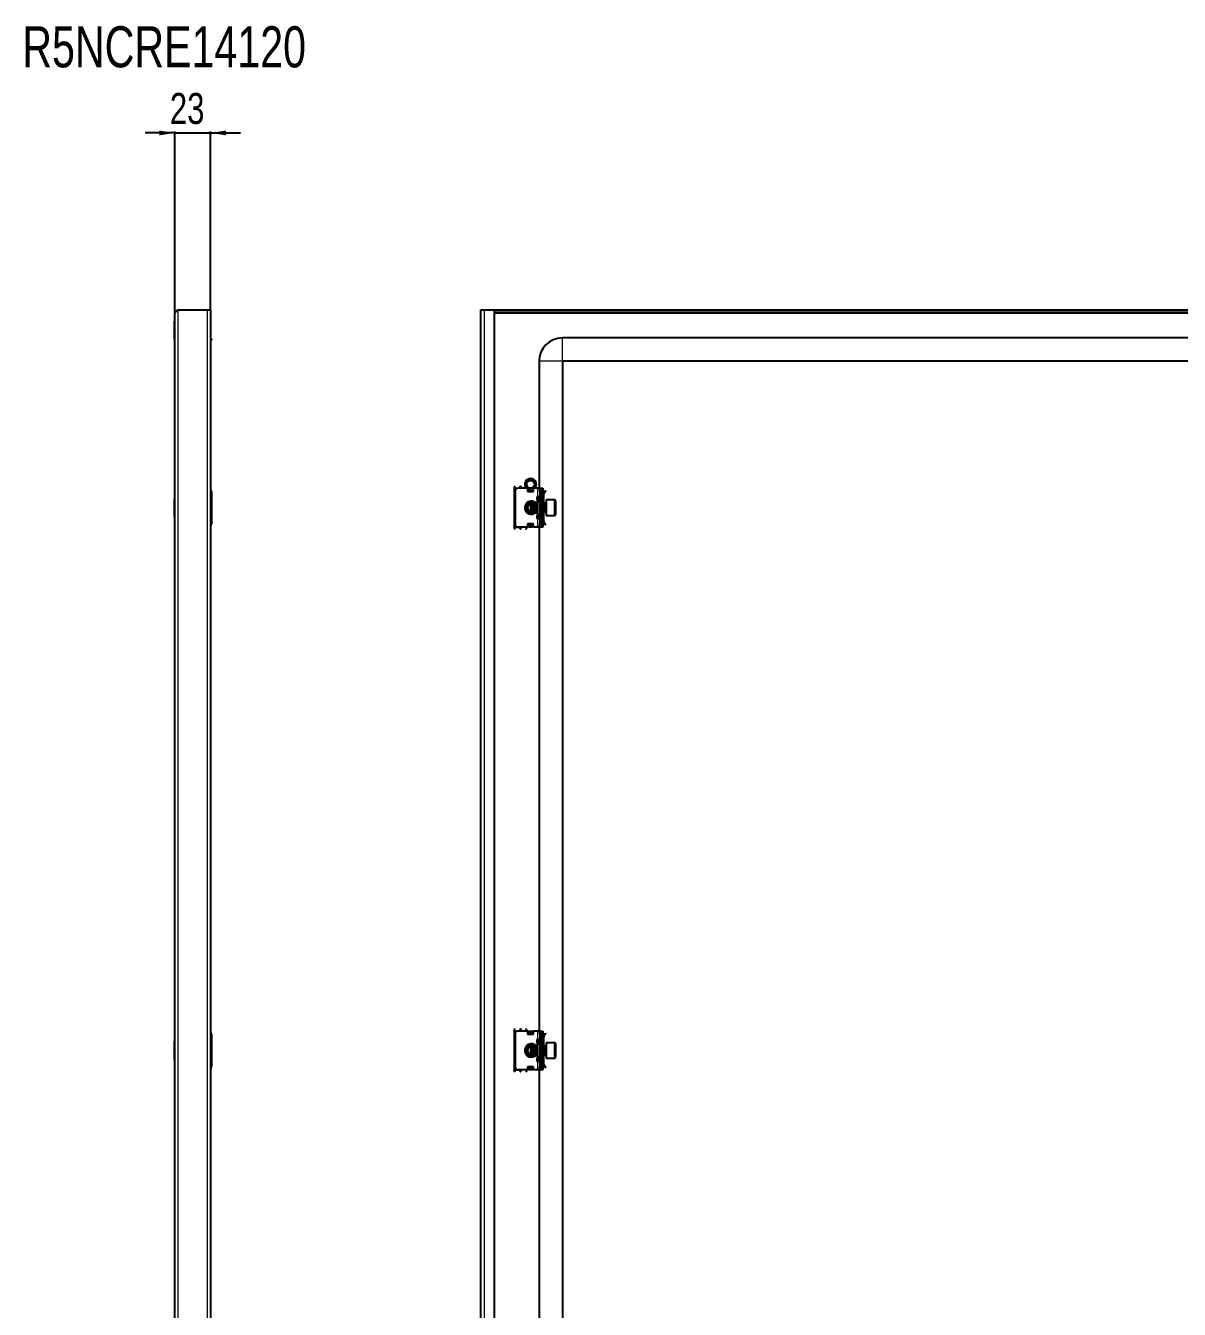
# Model space of a CAD drawing. Header units: millimetres. Extents: x -975 to 2254, y -479 to 1191.
# Drawn here: x 766 to 1510, y 363 to 1191 of the extents above; entities that cross this region are included whole.
import ezdxf

# ---------------------------------------------------------------- set-up
doc = ezdxf.new("R2010")
doc.units = ezdxf.units.MM
doc.layers.add('FORMAT', color=7, linetype='Continuous')
doc.styles.add('SLDTEXTSTYLE0', font='TXT', dxfattribs={"width": 0.75})
doc.dimstyles.new('SLDDIMSTYLE0', dxfattribs={"dimtxt": 20, "dimasz": 10, "dimexe": 0, "dimexo": 0.0625, "dimgap": 5, "dimtad": 2, "dimdec": 1, "dimrnd": 1e-09, "dimzin": 12, "dimdsep": 46, "dimtxsty": 'SLDTEXTSTYLE0', "dimsah": 1, "dimcen": 0.09, "dimadec": 0, "dimazin": 3, "dimtfac": 1, "dimtmove": 0, "dimatfit": 0, "dimfxl": 0, "dimfrac": 2, "dimtolj": 1, "dimtzin": 12, "dimarcsym": 0})

# ---------------------------------------------------------------- blocks, each defined once
blk = doc.blocks.new('_D')
at = {"layer": 'FORMAT'}
for p, q in [((862.25, 1121.65), (843.02, 1121.65)), ((862.25, 1005.39), (862.25, 1122.65)), ((862.25, 1121.65), (885.25, 1121.65)), ((885.25, 1007.49), (885.25, 1122.65)), ((885.25, 1121.65), (904.48, 1121.65))]:
    blk.add_line(p, q, dxfattribs=at)
for points in [[(862.25, 1121.65), (852.25, 1123.19), (852.25, 1120.11)], [(885.25, 1121.65), (895.25, 1120.11), (895.25, 1123.19)]]:
    blk.add_solid(points, dxfattribs=at)
at = {"layer": 'FORMAT', "insert": (858.97, 1147.43), "char_height": 20, "attachment_point": 1, "style": 'SLDTEXTSTYLE0'}
blk.add_mtext('23', dxfattribs=at)

msp = doc.modelspace()

# ---------------------------------------------------------------- linework, layer by layer
at = {"color": 7, "linetype": 'Continuous', "lineweight": 25}
for p, q in [((862.25, -345.42), (862.25, 1005.38)), ((864.35, 1007.48), (883.15, 1007.48)), ((883.15, 1007.48), (885.25, 1007.48)), ((885.25, 1007.48), (885.25, -347.52)), ((1059.52, 1007.48), (1061.62, 1007.48)), ((1059.52, -347.52), (1059.52, 1007.48)), ((1061.62, 1007.48), (1068.02, 1007.48)), ((1068.02, 1007.48), (1068.02, -347.52)), ((1068.02, 1007.48), (2245.02, 1007.48)), ((1068.02, 1005.98), (2245.02, 1005.98)), ((862.25, 1000.27), (861.95, 1000.27)), ((861.95, 989.11), (861.95, 1000.27)), ((861.95, 988.7), (861.95, 989.11)), ((861.95, 988.7), (862.25, 988.7)), ((885.25, 988.98), (885.75, 988.98)), ((885.25, 987.48), (885.75, 987.98)), ((885.75, 988.98), (885.75, 987.98)), ((1644.02, 989.48), (1112.02, 989.48)), ((1097.02, 974.48), (1097.02, 892.48)), ((2201.02, 974.48), (1112.02, 974.48)), ((1112.02, 974.48), (1112.02, -314.52)), ((862.25, 885.77), (861.95, 885.77)), ((861.95, 874.2), (861.95, 885.77)), ((885.75, 890.48), (885.75, 869.48)), ((1081.02, 892.73), (1081.02, 867.23)), ((1081.52, 890.48), (1081.52, 869.48)), ((1089.52, 892.48), (1083.52, 892.48)), ((1089.52, 892.48), (1089.52, 890.48)), ((1089.72, 891.69), (1089.52, 891.81)), ((1089.52, 890.48), (1093.52, 890.48)), ((1089.72, 890.48), (1089.72, 891.69)), ((1089.77, 892.1), (1090.1, 892.34)), ((1090.27, 892.1), (1089.77, 891.75)), ((1089.77, 891.75), (1089.77, 892.1)), ((1089.77, 890.84), (1089.77, 891.75)), ((1089.77, 890.48), (1089.77, 890.84)), ((1090.27, 892.26), (1090.27, 892.1)), ((1090.27, 892.1), (1090.67, 892.1)), ((1092.36, 892.1), (1092.77, 892.1)), ((1092.77, 892.1), (1092.77, 892.26)), ((1093.27, 891.75), (1092.77, 892.1)), ((1092.94, 892.34), (1093.27, 892.1)), ((1093.27, 892.1), (1093.27, 891.75)), ((1093.52, 891.81), (1093.27, 891.67)), ((1093.27, 891.75), (1093.27, 890.84)), ((1093.27, 890.84), (1093.27, 890.48)), ((1093.52, 890.48), (1093.52, 892.48)), ((1096.02, 892.48), (1093.52, 892.48)), ((1095.52, 886.98), (1095.52, 884.98)), ((1096.02, 886.98), (1095.52, 886.98)), ((1097.52, 892.48), (1096.02, 892.48)), ((1097.52, 886.98), (1096.02, 886.98)), ((1097.52, 892.48), (1099.52, 892.48)), ((1097.52, 890.48), (1097.52, 892.48)), ((1097.52, 890.48), (1097.52, 869.48)), ((1098.52, 869.48), (1098.52, 890.48)), ((1099.52, 892.48), (1099.52, 892.21)), ((1099.52, 892.21), (1099.52, 867.75)), ((1099.52, 891.4), (1099.73, 891.19)), ((1100.02, 888.73), (1099.52, 888.73)), ((1100.02, 890.48), (1100.02, 890.02)), ((1100.02, 885.23), (1100.02, 888.73)), ((1100.1, 890.15), (1101.08, 891.12)), ((1100.46, 889.79), (1100.1, 890.15)), ((1100.46, 889.79), (1101.43, 890.77)), ((1101.08, 891.12), (1101.43, 890.77)), ((1092.07, 882.98), (1091.52, 882.43)), ((1091.52, 882.43), (1091.52, 877.54)), ((1091.52, 877.54), (1092.07, 876.98)), ((1092.13, 882.98), (1092.07, 882.98)), ((1092.07, 882.98), (1092.07, 876.98)), ((1092.52, 882.43), (1092.13, 882.98)), ((1092.13, 882.98), (1092.13, 878.84)), ((1092.13, 878.84), (1092.13, 876.98)), ((1092.13, 876.98), (1092.52, 877.54)), ((1092.91, 882.98), (1092.52, 882.43)), ((1092.52, 882.43), (1092.52, 879.05)), ((1092.52, 879.05), (1092.52, 877.54)), ((1092.52, 877.54), (1092.91, 876.98)), ((1093.13, 882.98), (1092.91, 882.98)), ((1092.91, 882.98), (1092.91, 878.84)), ((1092.91, 878.84), (1092.91, 876.98)), ((1093.52, 882.43), (1093.13, 882.98)), ((1093.13, 882.98), (1093.13, 878.84)), ((1093.13, 878.84), (1093.13, 876.98)), ((1093.13, 876.98), (1093.52, 877.54)), ((1093.35, 882.67), (1093.59, 882.54)), ((1093.91, 882.98), (1093.52, 882.43)), ((1093.52, 882.43), (1093.52, 879.05)), ((1093.52, 879.05), (1093.52, 877.54)), ((1093.52, 877.54), (1093.91, 876.98)), ((1094.13, 882.98), (1093.91, 882.98)), ((1093.91, 882.98), (1093.91, 878.84)), ((1093.91, 878.84), (1093.91, 876.98)), ((1094.52, 882.43), (1094.13, 882.98)), ((1094.13, 882.98), (1094.13, 878.84)), ((1094.13, 878.84), (1094.13, 876.98)), ((1094.13, 876.98), (1094.52, 877.54)), ((1094.91, 882.98), (1094.52, 882.43)), ((1094.52, 882.43), (1094.52, 879.05)), ((1094.52, 879.05), (1094.52, 877.54)), ((1094.52, 877.54), (1094.91, 876.98)), ((1095.13, 882.98), (1094.91, 882.98)), ((1094.91, 882.98), (1094.91, 878.84)), ((1094.91, 878.84), (1094.91, 876.98)), ((1095.52, 882.43), (1095.13, 882.98)), ((1095.13, 882.98), (1095.13, 878.84)), ((1095.13, 878.84), (1095.13, 876.98)), ((1095.13, 876.98), (1095.52, 877.54)), ((1095.52, 885.23), (1096.52, 885.23)), ((1095.52, 884.98), (1097.19, 884.02)), ((1097.02, 883.98), (1095.52, 883.98)), ((1095.52, 883.98), (1095.52, 875.98)), ((1096.52, 885.23), (1097.02, 885.23)), ((1097.02, 885.23), (1097.02, 884.12)), ((1100.02, 885.23), (1099.52, 885.23)), ((1099.91, 882.98), (1099.52, 882.43)), ((1099.52, 877.54), (1099.91, 876.98)), ((1100.13, 882.98), (1099.91, 882.98)), ((1099.91, 882.98), (1099.91, 878.84)), ((1099.91, 878.84), (1099.91, 876.98)), ((1100.02, 882.98), (1100.02, 885.23)), ((1100.52, 882.43), (1100.13, 882.98)), ((1100.13, 882.98), (1100.13, 878.84)), ((1100.13, 878.84), (1100.13, 876.98)), ((1100.13, 876.98), (1100.52, 877.54)), ((1100.91, 882.98), (1100.52, 882.43)), ((1100.52, 882.43), (1100.52, 879.05)), ((1100.52, 879.05), (1100.52, 877.54)), ((1100.52, 877.54), (1100.91, 876.98)), ((1101.27, 882.98), (1100.91, 882.98)), ((1100.91, 882.98), (1100.91, 878.84)), ((1100.91, 878.84), (1100.91, 876.98)), ((1106.92, 884.98), (1101.52, 884.98)), ((1101.52, 884.98), (1101.52, 874.98)), ((1107.52, 884.38), (1107.52, 875.58)), ((861.95, 874.2), (862.25, 874.2)), ((1093.52, 869.48), (1089.52, 869.48)), ((1089.52, 869.48), (1089.52, 867.48)), ((1089.72, 867.6), (1089.72, 869.48)), ((1089.77, 869.13), (1089.77, 869.48)), ((1091, 877.42), (1091.82, 877.23)), ((1092.07, 876.98), (1092.13, 876.98)), ((1092.31, 877.24), (1092.68, 877.3)), ((1092.91, 876.98), (1093.13, 876.98)), ((1093.27, 869.48), (1093.27, 869.13)), ((1093.59, 877.43), (1093.35, 877.29)), ((1093.52, 867.48), (1093.52, 869.48)), ((1093.91, 876.98), (1094.13, 876.98)), ((1094.91, 876.98), (1095.13, 876.98)), ((1095.52, 875.98), (1097.02, 875.98)), ((1097.19, 875.95), (1095.52, 874.98)), ((1095.52, 874.98), (1095.52, 872.98)), ((1096.52, 874.73), (1095.52, 874.73)), ((1095.52, 872.98), (1096.02, 872.98)), ((1096.02, 872.98), (1097.52, 872.98)), ((1097.02, 874.73), (1096.52, 874.73)), ((1097.02, 875.85), (1097.02, 874.73)), ((1097.52, 867.48), (1097.52, 869.48)), ((1099.52, 874.73), (1100.02, 874.73)), ((1100.02, 871.23), (1099.52, 871.23)), ((1099.91, 876.98), (1100.13, 876.98)), ((1100.02, 874.73), (1100.02, 876.98)), ((1100.02, 871.23), (1100.02, 874.73)), ((1100.02, 869.48), (1100.02, 869.88)), ((1100.46, 870.17), (1100.1, 869.82)), ((1100.1, 869.82), (1101.08, 868.84)), ((1100.46, 870.17), (1101.43, 869.2)), ((1100.91, 876.98), (1101.27, 876.98)), ((1101.08, 868.84), (1101.43, 869.2)), ((1101.52, 874.98), (1106.92, 874.98)), ((1089.52, 867.48), (1083.52, 867.48)), ((1089.02, 867.48), (1089.02, 867.23)), ((1089.52, 867.6), (1089.72, 867.6)), ((1089.77, 868.22), (1089.77, 869.13)), ((1089.77, 868.22), (1090.27, 867.86)), ((1089.77, 867.86), (1089.77, 868.22)), ((1090.27, 867.51), (1089.77, 867.86)), ((1092.77, 867.86), (1090.27, 867.86)), ((1090.27, 867.86), (1090.27, 867.51)), ((1092.77, 867.51), (1090.27, 867.51)), ((1092.77, 867.86), (1093.27, 868.22)), ((1092.77, 867.51), (1092.77, 867.86)), ((1093.27, 867.86), (1092.77, 867.51)), ((1093.27, 869.13), (1093.27, 868.22)), ((1093.27, 868.22), (1093.27, 867.86)), ((1096.02, 867.48), (1093.52, 867.48)), ((1097.52, 867.48), (1096.02, 867.48)), ((1097.02, 867.48), (1097.02, 542.48)), ((1099.52, 867.48), (1097.52, 867.48)), ((1099.73, 868.78), (1099.52, 868.57)), ((1099.52, 867.75), (1099.52, 867.48)), ((885.75, 540.48), (885.75, 519.48)), ((1081.02, 542.73), (1081.02, 517.23)), ((1081.52, 540.48), (1081.52, 519.48)), ((1089.52, 542.48), (1083.52, 542.48)), ((1089.02, 542.73), (1089.02, 542.48)), ((1089.52, 542.48), (1089.52, 540.48)), ((1089.72, 542.36), (1089.52, 542.36)), ((1089.52, 540.48), (1093.52, 540.48)), ((1089.72, 540.48), (1089.72, 542.36)), ((1089.77, 542.1), (1090.27, 542.46)), ((1090.27, 542.1), (1089.77, 541.75)), ((1089.77, 541.75), (1089.77, 542.1)), ((1089.77, 540.84), (1089.77, 541.75)), ((1089.77, 540.48), (1089.77, 540.84)), ((1090.27, 542.46), (1090.27, 542.1)), ((1090.27, 542.46), (1092.77, 542.46)), ((1090.27, 542.1), (1092.77, 542.1)), ((1092.77, 542.1), (1092.77, 542.46)), ((1092.77, 542.46), (1093.27, 542.1)), ((1093.27, 541.75), (1092.77, 542.1)), ((1093.27, 542.1), (1093.27, 541.75)), ((1093.27, 541.75), (1093.27, 540.84)), ((1093.27, 540.84), (1093.27, 540.48)), ((1093.52, 540.48), (1093.52, 542.48)), ((1096.02, 542.48), (1093.52, 542.48)), ((1097.52, 542.48), (1096.02, 542.48)), ((1097.52, 540.48), (1097.52, 542.48)), ((1097.52, 542.48), (1099.52, 542.48)), ((1097.52, 540.48), (1097.52, 519.48)), ((1098.52, 519.48), (1098.52, 540.48)), ((1099.52, 542.48), (1099.52, 542.21)), ((1099.52, 542.21), (1099.52, 517.75)), ((1099.52, 541.4), (1099.73, 541.19)), ((1100.02, 538.73), (1099.52, 538.73)), ((1100.02, 540.48), (1100.02, 540.02)), ((1100.02, 535.23), (1100.02, 538.73)), ((1100.1, 540.15), (1101.08, 541.12)), ((1100.46, 539.79), (1100.1, 540.15)), ((1100.46, 539.79), (1101.43, 540.77)), ((1101.08, 541.12), (1101.43, 540.77)), ((862.25, 535.77), (861.95, 535.77)), ((861.95, 524.2), (861.95, 535.77)), ((1092.07, 532.98), (1091.52, 532.43)), ((1091.52, 532.43), (1091.52, 527.54)), ((1092.13, 532.98), (1092.07, 532.98)), ((1092.07, 532.98), (1092.07, 526.98)), ((1092.52, 532.43), (1092.13, 532.98)), ((1092.13, 532.98), (1092.13, 528.84)), ((1092.91, 532.98), (1092.52, 532.43)), ((1092.52, 532.43), (1092.52, 529.05)), ((1093.13, 532.98), (1092.91, 532.98)), ((1092.91, 532.98), (1092.91, 528.84)), ((1093.52, 532.43), (1093.13, 532.98)), ((1093.13, 532.98), (1093.13, 528.84)), ((1093.35, 532.67), (1093.59, 532.54)), ((1093.91, 532.98), (1093.52, 532.43)), ((1093.52, 532.43), (1093.52, 529.05)), ((1094.13, 532.98), (1093.91, 532.98)), ((1093.91, 532.98), (1093.91, 528.84)), ((1094.52, 532.43), (1094.13, 532.98)), ((1094.13, 532.98), (1094.13, 528.84)), ((1094.91, 532.98), (1094.52, 532.43)), ((1094.52, 532.43), (1094.52, 529.05)), ((1095.13, 532.98), (1094.91, 532.98)), ((1094.91, 532.98), (1094.91, 528.84)), ((1095.52, 532.43), (1095.13, 532.98)), ((1095.13, 532.98), (1095.13, 528.84)), ((1095.52, 536.98), (1095.52, 534.98)), ((1096.02, 536.98), (1095.52, 536.98)), ((1095.52, 535.23), (1096.52, 535.23)), ((1095.52, 534.98), (1097.19, 534.02)), ((1097.02, 533.98), (1095.52, 533.98)), ((1095.52, 533.98), (1095.52, 525.98)), ((1097.52, 536.98), (1096.02, 536.98)), ((1096.52, 535.23), (1097.02, 535.23)), ((1097.02, 535.23), (1097.02, 534.12)), ((1100.02, 535.23), (1099.52, 535.23)), ((1099.91, 532.98), (1099.52, 532.43)), ((1100.13, 532.98), (1099.91, 532.98)), ((1099.91, 532.98), (1099.91, 528.84)), ((1100.02, 532.98), (1100.02, 535.23)), ((1100.52, 532.43), (1100.13, 532.98)), ((1100.13, 532.98), (1100.13, 528.84)), ((1100.91, 532.98), (1100.52, 532.43)), ((1100.52, 532.43), (1100.52, 529.05)), ((1101.27, 532.98), (1100.91, 532.98)), ((1100.91, 532.98), (1100.91, 528.84)), ((1106.92, 534.98), (1101.52, 534.98)), ((1101.52, 534.98), (1101.52, 524.98)), ((1107.52, 534.38), (1107.52, 525.58)), ((861.95, 524.2), (862.25, 524.2)), ((1091, 527.42), (1091.82, 527.23)), ((1091.52, 527.54), (1092.07, 526.98)), ((1092.07, 526.98), (1092.13, 526.98)), ((1092.13, 528.84), (1092.13, 526.98)), ((1092.13, 526.98), (1092.52, 527.54)), ((1092.31, 527.24), (1092.68, 527.3)), ((1092.52, 529.05), (1092.52, 527.54)), ((1092.52, 527.54), (1092.91, 526.98)), ((1092.91, 528.84), (1092.91, 526.98)), ((1092.91, 526.98), (1093.13, 526.98)), ((1093.13, 528.84), (1093.13, 526.98)), ((1093.13, 526.98), (1093.52, 527.54)), ((1093.59, 527.43), (1093.35, 527.29)), ((1093.52, 529.05), (1093.52, 527.54)), ((1093.52, 527.54), (1093.91, 526.98)), ((1093.91, 528.84), (1093.91, 526.98)), ((1093.91, 526.98), (1094.13, 526.98)), ((1094.13, 528.84), (1094.13, 526.98)), ((1094.13, 526.98), (1094.52, 527.54)), ((1094.52, 529.05), (1094.52, 527.54)), ((1094.52, 527.54), (1094.91, 526.98)), ((1094.91, 528.84), (1094.91, 526.98)), ((1094.91, 526.98), (1095.13, 526.98)), ((1095.13, 528.84), (1095.13, 526.98)), ((1095.13, 526.98), (1095.52, 527.54)), ((1095.52, 525.98), (1097.02, 525.98)), ((1097.19, 525.95), (1095.52, 524.98)), ((1095.52, 524.98), (1095.52, 522.98)), ((1096.52, 524.73), (1095.52, 524.73)), ((1095.52, 522.98), (1096.02, 522.98)), ((1096.02, 522.98), (1097.52, 522.98)), ((1097.02, 524.73), (1096.52, 524.73)), ((1097.02, 525.85), (1097.02, 524.73)), ((1099.52, 527.54), (1099.91, 526.98)), ((1099.52, 524.73), (1100.02, 524.73)), ((1099.91, 528.84), (1099.91, 526.98)), ((1099.91, 526.98), (1100.13, 526.98)), ((1100.02, 524.73), (1100.02, 526.98)), ((1100.02, 521.23), (1100.02, 524.73)), ((1100.13, 528.84), (1100.13, 526.98)), ((1100.13, 526.98), (1100.52, 527.54)), ((1100.52, 529.05), (1100.52, 527.54)), ((1100.52, 527.54), (1100.91, 526.98)), ((1100.91, 528.84), (1100.91, 526.98)), ((1100.91, 526.98), (1101.27, 526.98)), ((1101.52, 524.98), (1106.92, 524.98)), ((1089.52, 517.48), (1083.52, 517.48)), ((1089.02, 517.48), (1089.02, 517.23)), ((1093.52, 519.48), (1089.52, 519.48)), ((1089.52, 519.48), (1089.52, 517.48)), ((1089.52, 517.6), (1089.72, 517.6)), ((1089.72, 517.6), (1089.72, 519.48)), ((1089.77, 519.13), (1089.77, 519.48)), ((1089.77, 518.22), (1089.77, 519.13)), ((1089.77, 518.22), (1090.27, 517.86)), ((1089.77, 517.86), (1089.77, 518.22)), ((1090.27, 517.51), (1089.77, 517.86)), ((1092.77, 517.86), (1090.27, 517.86)), ((1090.27, 517.86), (1090.27, 517.51)), ((1092.77, 517.51), (1090.27, 517.51)), ((1092.77, 517.86), (1093.27, 518.22)), ((1092.77, 517.51), (1092.77, 517.86)), ((1093.27, 517.86), (1092.77, 517.51)), ((1093.27, 519.48), (1093.27, 519.13)), ((1093.27, 519.13), (1093.27, 518.22)), ((1093.27, 518.22), (1093.27, 517.86)), ((1093.52, 517.48), (1093.52, 519.48)), ((1096.02, 517.48), (1093.52, 517.48)), ((1097.52, 517.48), (1096.02, 517.48)), ((1097.02, 517.48), (1097.02, 142.48)), ((1097.52, 517.48), (1097.52, 519.48)), ((1099.52, 517.48), (1097.52, 517.48)), ((1100.02, 521.23), (1099.52, 521.23)), ((1099.73, 518.78), (1099.52, 518.57)), ((1099.52, 517.75), (1099.52, 517.48)), ((1100.02, 519.48), (1100.02, 519.88)), ((1100.46, 520.17), (1100.1, 519.82)), ((1100.1, 519.82), (1101.08, 518.84)), ((1100.46, 520.17), (1101.43, 519.2)), ((1101.08, 518.84), (1101.43, 519.2))]:
    msp.add_line(p, q, dxfattribs=at)
at = {"color": 8, "linetype": 'Continuous', "lineweight": 18}
for p, q in [((864.35, -347.52), (864.35, 1007.48)), ((883.15, -347.52), (883.15, 1007.48)), ((1061.62, 1007.48), (1061.62, -347.52)), ((1068.02, 1005.38), (2245.02, 1005.38)), ((1112.02, 974.48), (1112.02, 989.48)), ((1112.02, 974.48), (1097.02, 974.48)), ((1081.02, 892.73), (1085.02, 892.73)), ((1085.02, 892.73), (1088.52, 892.73)), ((1093.27, 890.84), (1089.77, 890.84)), ((1096.02, 892.48), (1096.02, 886.98)), ((1096.52, 886.98), (1096.52, 885.23)), ((1098.52, 890.48), (1097.52, 890.48)), ((1099.52, 890.98), (1099.73, 891.19)), ((1099.52, 890.48), (1100.02, 890.48)), ((1097.02, 875.98), (1097.02, 883.98)), ((1101.27, 882.76), (1101.27, 882.98)), ((1101.27, 876.98), (1101.27, 882.76)), ((1106.92, 874.98), (1106.92, 884.98)), ((1096.02, 872.98), (1096.02, 867.48)), ((1096.52, 874.73), (1096.52, 872.98)), ((1097.52, 869.48), (1098.52, 869.48)), ((1099.52, 869.48), (1100.02, 869.48)), ((1081.02, 867.23), (1085.02, 867.23)), ((1089.02, 867.23), (1085.02, 867.23)), ((1089.77, 869.13), (1093.27, 869.13)), ((1099.52, 868.98), (1099.73, 868.78)), ((1081.02, 542.73), (1085.02, 542.73)), ((1085.02, 542.73), (1089.02, 542.73)), ((1093.27, 540.84), (1089.77, 540.84)), ((1096.02, 542.48), (1096.02, 536.98)), ((1098.52, 540.48), (1097.52, 540.48)), ((1099.52, 540.98), (1099.73, 541.19)), ((1099.52, 540.48), (1100.02, 540.48)), ((1096.52, 536.98), (1096.52, 535.23)), ((1097.02, 525.98), (1097.02, 533.98)), ((1101.27, 532.76), (1101.27, 532.98)), ((1101.27, 526.98), (1101.27, 532.76)), ((1106.92, 524.98), (1106.92, 534.98)), ((1096.02, 522.98), (1096.02, 517.48)), ((1096.52, 524.73), (1096.52, 522.98)), ((1081.02, 517.23), (1085.02, 517.23)), ((1089.02, 517.23), (1085.02, 517.23)), ((1089.77, 519.13), (1093.27, 519.13)), ((1097.52, 519.48), (1098.52, 519.48)), ((1099.52, 519.48), (1100.02, 519.48)), ((1099.52, 518.98), (1099.73, 518.78))]:
    msp.add_line(p, q, dxfattribs=at)
at = {"color": 7, "linetype": 'Continuous', "lineweight": 25, "flags": 128}
for points in [[(1092.68, 882.66), (1092.55, 882.69), (1092.31, 882.73)], [(1092.68, 532.66), (1092.55, 532.69), (1092.31, 532.73)]]:
    msp.add_lwpolyline(points, dxfattribs=at)
at = {"color": 7, "linetype": 'Continuous', "lineweight": 25}
for radius in [3, 2.5]:
    msp.add_circle((1091.52, 894.98), radius, dxfattribs=at)
for centre, radius, start, end in [((1112.02, 974.48), 15, 90, 180), ((1091.52, 894.98), 3.75, 0, 221.81031), ((1091.52, 894.98), 3.75, 318.18969, 0), ((883.75, 890.48), 2, 0, 41.40962), ((1083.52, 890.48), 2, 90, 180), ((1100.52, 890.48), 2, 120, 180), ((1099.02, 890.48), 1, 0, 45), ((1092.02, 879.98), 4, 45.71765, 270), ((1092.02, 879.98), 3, 74.33161, 285.66839), ((1092.02, 879.98), 2.76, 94.01261, 248.2426), ((1092.02, 879.98), 2.45, 101.79772, 258.20228), ((1097.02, 884.48), 0.5, 270, 0), ((1101.27, 883.23), 0.25, 270, 0), ((1106.92, 884.38), 0.6, 0, 90), ((883.75, 869.48), 2, 318.59038, 0), ((1083.52, 869.48), 2, 180, 270), ((1092.02, 879.98), 4, 270, 314.28235), ((1097.02, 875.48), 0.5, 0, 90), ((1100.52, 869.48), 2, 180, 240), ((1099.02, 869.48), 1, 315, 0), ((1101.27, 876.73), 0.25, 0, 90), ((1106.92, 875.58), 0.6, 270, 360), ((883.75, 540.48), 2, 0, 41.40962), ((1083.52, 540.48), 2, 90, 180), ((1100.52, 540.48), 2, 120, 180), ((1099.02, 540.48), 1, 0, 45), ((1092.02, 529.98), 4, 45.71765, 270), ((1092.02, 529.98), 3, 74.33161, 285.66839), ((1092.02, 529.98), 2.76, 94.01261, 248.2426), ((1092.02, 529.98), 2.45, 101.79772, 258.20228), ((1097.02, 534.48), 0.5, 270, 0), ((1101.27, 533.23), 0.25, 270, 0), ((1106.92, 534.38), 0.6, 0, 90), ((1092.02, 529.98), 4, 270, 314.28235), ((1097.02, 525.48), 0.5, 0, 90), ((1101.27, 526.73), 0.25, 360, 90), ((1106.92, 525.58), 0.6, 270, 360), ((883.75, 519.48), 2, 318.59038, 0), ((1083.52, 519.48), 2, 180, 270), ((1100.52, 519.48), 2, 180, 240), ((1099.02, 519.48), 1, 315, 0)]:
    msp.add_arc(centre, radius, start, end, dxfattribs=at)
at = {"color": 8, "linetype": 'Continuous', "lineweight": 18}
for centre, start, end in [((1092.02, 879.98), 38.94244, 270), ((1092.02, 879.98), 270, 321.05756), ((1092.02, 529.98), 38.94244, 270), ((1092.02, 529.98), 270, 321.05756)]:
    msp.add_arc(centre, 4.5, start, end, dxfattribs=at)
at = {"color": 7, "linetype": 'Continuous', "lineweight": 25}
for points, knots in [([(864.35, 1007.48), (864.07, 1007.31), (863.81, 1007.13), (863.29, 1006.78), (863.06, 1006.61), (862.67, 1006.26), (862.52, 1006.08), (862.31, 1005.73), (862.25, 1005.56), (862.25, 1005.38)], [0, 0, 0, 0, 0.25, 0.25, 0.5, 0.5, 0.75, 0.75, 1, 1, 1, 1]), ([(1081.02, 892.73), (1081.11, 892.98), (1081.3, 893.46), (1081.49, 893.86), (1081.59, 894.06)], [0, 0, 0, 0, 0.502065, 1, 1, 1, 1]), ([(1084.45, 894.05), (1084.53, 893.89), (1084.7, 893.54), (1084.89, 893.05), (1085, 892.77), (1085.02, 892.73)], [0, 0, 0, 0, 0.415483, 0.917152, 1, 1, 1, 1]), ([(1085.02, 892.73), (1085.11, 892.98), (1085.3, 893.46), (1085.49, 893.86), (1085.59, 894.06)], [0, 0, 0, 0, 0.5020654, 1, 1, 1, 1]), ([(1100.1, 890.15), (1099.95, 889.96), (1099.65, 889.58), (1099.52, 889.05), (1099.52, 888.77), (1099.52, 888.73)], [0, 0, 0, 0, 0.461863, 0.923726, 1, 1, 1, 1]), ([(1100.46, 889.79), (1100.34, 889.64), (1100.15, 889.42), (1100.04, 889.04), (1100.02, 888.84), (1100.02, 888.73)], [0, 0, 0, 0, 0.4850424, 0.7384039, 1, 1, 1, 1]), ([(1099.52, 871.23), (1099.54, 870.99), (1099.59, 870.51), (1099.88, 870.05), (1100.08, 869.85), (1100.1, 869.82)], [0, 0, 0, 0, 0.461863, 0.923726, 1, 1, 1, 1]), ([(1100.02, 871.23), (1100.04, 871.04), (1100.07, 870.75), (1100.26, 870.4), (1100.39, 870.25), (1100.46, 870.17)], [0, 0, 0, 0, 0.485042, 0.738404, 1, 1, 1, 1]), ([(1081.59, 865.92), (1081.51, 866.08), (1081.34, 866.42), (1081.14, 866.91), (1081.03, 867.19), (1081.02, 867.23)], [0, 0, 0, 0, 0.415483, 0.917152, 1, 1, 1, 1]), ([(1085.02, 867.23), (1084.92, 866.99), (1084.73, 866.5), (1084.54, 866.11), (1084.45, 865.91)], [0, 0, 0, 0, 0.502065, 1, 1, 1, 1]), ([(1085.59, 865.92), (1085.51, 866.08), (1085.34, 866.42), (1085.14, 866.91), (1085.03, 867.19), (1085.02, 867.23)], [0, 0, 0, 0, 0.415483, 0.917152, 1, 1, 1, 1]), ([(1089.02, 867.23), (1088.97, 867.11), (1088.88, 866.87), (1088.73, 866.52), (1088.59, 866.19), (1088.49, 866), (1088.45, 865.91)], [0, 0, 0, 0, 0.247454, 0.50208, 0.749534, 1, 1, 1, 1]), ([(1081.02, 542.73), (1081.11, 542.98), (1081.3, 543.46), (1081.49, 543.86), (1081.59, 544.06)], [0, 0, 0, 0, 0.502065, 1, 1, 1, 1]), ([(1084.45, 544.05), (1084.53, 543.89), (1084.7, 543.54), (1084.89, 543.05), (1085, 542.77), (1085.02, 542.73)], [0, 0, 0, 0, 0.4154826, 0.9171518, 1, 1, 1, 1]), ([(1085.02, 542.73), (1085.11, 542.98), (1085.3, 543.46), (1085.49, 543.86), (1085.59, 544.06)], [0, 0, 0, 0, 0.502065, 1, 1, 1, 1]), ([(1088.45, 544.05), (1088.53, 543.89), (1088.7, 543.54), (1088.89, 543.05), (1089, 542.77), (1089.02, 542.73)], [0, 0, 0, 0, 0.4154826, 0.9171518, 1, 1, 1, 1]), ([(1100.1, 540.15), (1099.95, 539.96), (1099.65, 539.58), (1099.52, 539.05), (1099.52, 538.77), (1099.52, 538.73)], [0, 0, 0, 0, 0.461863, 0.923726, 1, 1, 1, 1]), ([(1100.46, 539.79), (1100.34, 539.64), (1100.15, 539.42), (1100.04, 539.04), (1100.02, 538.84), (1100.02, 538.73)], [0, 0, 0, 0, 0.4850424, 0.7384039, 1, 1, 1, 1]), ([(1081.59, 515.92), (1081.51, 516.08), (1081.34, 516.42), (1081.14, 516.91), (1081.03, 517.19), (1081.02, 517.23)], [0, 0, 0, 0, 0.415483, 0.917152, 1, 1, 1, 1]), ([(1085.02, 517.23), (1084.92, 516.99), (1084.73, 516.5), (1084.54, 516.11), (1084.45, 515.91)], [0, 0, 0, 0, 0.502065, 1, 1, 1, 1]), ([(1085.59, 515.92), (1085.51, 516.08), (1085.34, 516.42), (1085.14, 516.91), (1085.03, 517.19), (1085.02, 517.23)], [0, 0, 0, 0, 0.415483, 0.917152, 1, 1, 1, 1]), ([(1089.02, 517.23), (1088.97, 517.11), (1088.88, 516.87), (1088.73, 516.52), (1088.59, 516.19), (1088.49, 516), (1088.45, 515.91)], [0, 0, 0, 0, 0.247454, 0.50208, 0.749534, 1, 1, 1, 1]), ([(1099.52, 521.23), (1099.54, 520.99), (1099.59, 520.51), (1099.88, 520.05), (1100.08, 519.85), (1100.1, 519.82)], [0, 0, 0, 0, 0.461863, 0.923726, 1, 1, 1, 1]), ([(1100.02, 521.23), (1100.04, 521.04), (1100.07, 520.75), (1100.26, 520.4), (1100.39, 520.25), (1100.46, 520.17)], [0, 0, 0, 0, 0.485042, 0.738404, 1, 1, 1, 1])]:
    msp.add_open_spline(points, degree=3, knots=knots, dxfattribs=at)

# ---------------------------------------------------------------- texts
at = {"layer": 'FORMAT', "insert": (763.86, 1190.43), "char_height": 26.4583, "attachment_point": 1, "style": 'SLDTEXTSTYLE0'}
msp.add_mtext('R5NCRE14120', dxfattribs=at)

# ---------------------------------------------------------------- dimensions: what is measured, and where the dimension line sits
at = {"layer": 'FORMAT'}
dim = msp.add_linear_dim(base=(885.25, 1121.65), p1=(862.25, 1005.38), p2=(885.25, 1007.48), dimstyle='SLDDIMSTYLE0', dxfattribs=at)
dim.commit()
dim.dimension.update_dxf_attribs({"geometry": '_D', "text_midpoint": (873.75, 1121.65), "dimtype": 160})

doc.saveas('drawing.dxf')
